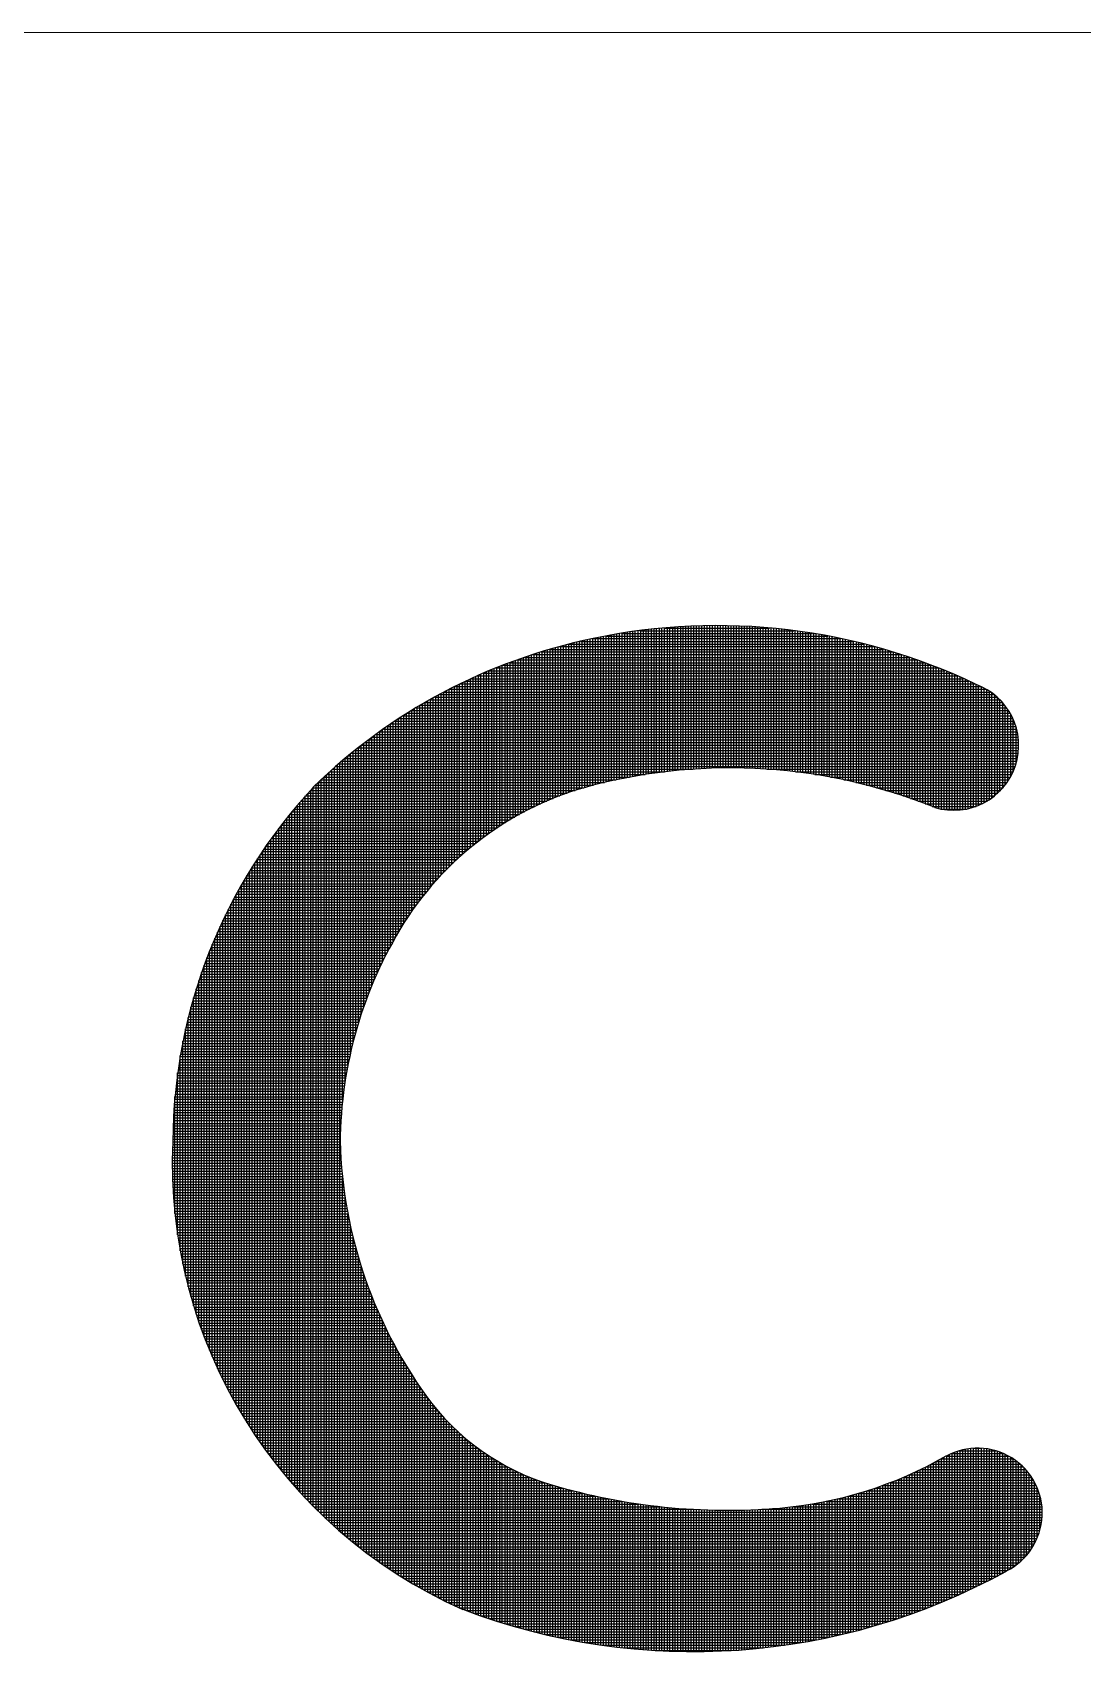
# Model space of a CAD drawing. Header units: inches. Extents: x 1019 to 1860, y -6 to 588.
# Drawn here: x 1714.52 to 1721.37, y 93.17 to 103.73 of the extents above; entities that cross this region are included whole.
import ezdxf

# ---------------------------------------------------------------- set-up
doc = ezdxf.new("R2010")
doc.units = ezdxf.units.IN
doc.header["$MEASUREMENT"] = 0
doc.layers.add('BG 0 -1', color=7, linetype='Continuous')
doc.layers.add('BG ÇÑ±¹Áö¿ª³\xad¹æ±â¼úÁÖ½ÄÈ¸»ç CI', color=7, linetype='Continuous')

msp = doc.modelspace()

# ---------------------------------------------------------------- linework, layer by layer
at = {"layer": 'BG 0 -1', "color": 7, "linetype": 'Continuous', "lineweight": 9}
msp.add_line((1685.763, 103.73), (1835.03, 103.73), dxfattribs=at)
at = {"layer": 'BG ÇÑ±¹Áö¿ª³\xad¹æ±â¼úÁÖ½ÄÈ¸»ç CI', "color": 242, "linetype": 'Continuous', "lineweight": 25, "true_color": 0xd51c29}
for p, q in [((1718.246, 98.837), (1718.246, 99.79)), ((1718.263, 98.841), (1718.263, 99.793)), ((1718.264, 99.793), (1719.709, 99.793)), ((1718.281, 98.845), (1718.281, 99.796)), ((1718.298, 98.849), (1718.298, 99.799)), ((1718.316, 98.852), (1718.316, 99.802)), ((1718.333, 98.856), (1718.333, 99.805)), ((1718.35, 98.86), (1718.35, 99.808)), ((1718.363, 99.81), (1719.609, 99.81)), ((1718.368, 98.863), (1718.368, 99.811)), ((1718.385, 98.867), (1718.385, 99.814)), ((1718.402, 98.87), (1718.402, 99.817)), ((1718.42, 98.873), (1718.42, 99.819)), ((1718.437, 98.876), (1718.437, 99.822)), ((1718.454, 98.88), (1718.454, 99.824)), ((1718.472, 98.883), (1718.472, 99.826)), ((1718.483, 99.828), (1719.489, 99.828)), ((1718.489, 98.885), (1718.489, 99.829)), ((1718.507, 98.888), (1718.507, 99.831)), ((1718.524, 98.891), (1718.524, 99.833)), ((1718.541, 98.894), (1718.541, 99.835)), ((1718.559, 98.896), (1718.559, 99.837)), ((1718.576, 98.899), (1718.576, 99.839)), ((1718.593, 98.901), (1718.593, 99.841)), ((1718.611, 98.903), (1718.611, 99.842)), ((1718.628, 98.906), (1718.628, 99.844)), ((1718.643, 99.845), (1719.329, 99.845)), ((1718.645, 98.908), (1718.645, 99.845)), ((1718.663, 98.91), (1718.663, 99.847)), ((1718.68, 98.912), (1718.68, 99.848)), ((1718.698, 98.913), (1718.698, 99.85)), ((1718.715, 98.915), (1718.715, 99.851)), ((1718.732, 98.917), (1718.732, 99.852)), ((1718.75, 98.919), (1718.75, 99.853)), ((1718.767, 98.92), (1718.767, 99.854)), ((1718.784, 98.922), (1718.784, 99.855)), ((1718.802, 98.923), (1718.802, 99.856)), ((1718.819, 98.924), (1718.819, 99.857)), ((1718.836, 98.925), (1718.836, 99.857)), ((1718.854, 98.926), (1718.854, 99.858)), ((1718.871, 98.927), (1718.871, 99.859)), ((1718.889, 98.928), (1718.889, 99.859)), ((1718.906, 98.929), (1718.906, 99.859)), ((1718.923, 98.93), (1718.923, 99.86)), ((1718.941, 98.931), (1718.941, 99.86)), ((1718.958, 98.931), (1718.958, 99.86)), ((1718.975, 98.932), (1718.975, 99.86)), ((1718.993, 98.932), (1718.993, 99.86)), ((1719.01, 98.933), (1719.01, 99.86)), ((1719.027, 98.933), (1719.027, 99.86)), ((1719.045, 98.933), (1719.045, 99.86)), ((1719.062, 98.933), (1719.062, 99.86)), ((1719.08, 98.933), (1719.08, 99.859)), ((1719.097, 98.933), (1719.097, 99.859)), ((1719.114, 98.933), (1719.114, 99.858)), ((1719.132, 98.933), (1719.132, 99.858)), ((1719.149, 98.932), (1719.149, 99.857)), ((1719.166, 98.932), (1719.166, 99.856)), ((1719.184, 98.931), (1719.184, 99.855)), ((1719.201, 98.931), (1719.201, 99.854)), ((1719.218, 98.93), (1719.218, 99.853)), ((1719.236, 98.929), (1719.236, 99.852)), ((1719.253, 98.929), (1719.253, 99.851)), ((1719.271, 98.928), (1719.271, 99.85)), ((1719.288, 98.927), (1719.288, 99.849)), ((1719.305, 98.926), (1719.305, 99.847)), ((1719.323, 98.924), (1719.323, 99.846)), ((1719.34, 98.923), (1719.34, 99.844)), ((1719.357, 98.922), (1719.357, 99.843)), ((1719.375, 98.92), (1719.375, 99.841)), ((1719.392, 98.919), (1719.392, 99.839)), ((1719.409, 98.917), (1719.409, 99.837)), ((1719.427, 98.915), (1719.427, 99.835)), ((1719.444, 98.914), (1719.444, 99.833)), ((1719.462, 98.912), (1719.462, 99.831)), ((1719.479, 98.91), (1719.479, 99.829)), ((1719.496, 98.908), (1719.496, 99.827)), ((1719.514, 98.906), (1719.514, 99.825)), ((1719.531, 98.904), (1719.531, 99.822)), ((1719.548, 98.901), (1719.548, 99.82)), ((1719.566, 98.899), (1719.566, 99.817)), ((1719.583, 98.896), (1719.583, 99.815)), ((1719.6, 98.894), (1719.6, 99.812)), ((1719.618, 98.891), (1719.618, 99.809)), ((1719.635, 98.889), (1719.635, 99.806)), ((1719.653, 98.886), (1719.653, 99.803)), ((1719.67, 98.883), (1719.67, 99.8)), ((1719.687, 98.88), (1719.687, 99.797)), ((1719.705, 98.877), (1719.705, 99.794)), ((1719.722, 98.874), (1719.722, 99.791)), ((1717.829, 98.696), (1717.829, 99.686)), ((1717.839, 99.689), (1720.133, 99.689)), ((1717.847, 98.704), (1717.847, 99.691)), ((1717.864, 98.711), (1717.864, 99.697)), ((1717.881, 98.719), (1717.881, 99.702)), ((1717.897, 99.706), (1720.074, 99.706)), ((1717.899, 98.726), (1717.899, 99.707)), ((1717.916, 98.733), (1717.916, 99.712)), ((1717.933, 98.74), (1717.933, 99.717)), ((1717.951, 98.747), (1717.951, 99.722)), ((1717.959, 99.724), (1720.012, 99.724)), ((1717.968, 98.754), (1717.968, 99.726)), ((1717.986, 98.76), (1717.986, 99.731)), ((1718.003, 98.766), (1718.003, 99.735)), ((1718.02, 98.772), (1718.02, 99.74)), ((1718.025, 99.741), (1719.946, 99.741)), ((1718.038, 98.778), (1718.038, 99.744)), ((1718.055, 98.784), (1718.055, 99.748)), ((1718.072, 98.79), (1718.072, 99.753)), ((1718.09, 98.795), (1718.09, 99.757)), ((1718.097, 99.758), (1719.874, 99.758)), ((1718.107, 98.8), (1718.107, 99.761)), ((1718.124, 98.805), (1718.124, 99.765)), ((1718.142, 98.81), (1718.142, 99.768)), ((1718.159, 98.815), (1718.159, 99.772)), ((1718.176, 99.776), (1719.796, 99.776)), ((1718.177, 98.819), (1718.177, 99.776)), ((1718.194, 98.824), (1718.194, 99.779)), ((1718.211, 98.828), (1718.211, 99.783)), ((1718.229, 98.833), (1718.229, 99.786)), ((1719.739, 98.87), (1719.739, 99.787)), ((1719.757, 98.867), (1719.757, 99.784)), ((1719.774, 98.864), (1719.774, 99.78)), ((1719.791, 98.86), (1719.791, 99.777)), ((1719.809, 98.857), (1719.809, 99.773)), ((1719.826, 98.853), (1719.826, 99.769)), ((1719.844, 98.849), (1719.844, 99.765)), ((1719.861, 98.845), (1719.861, 99.761)), ((1719.878, 98.841), (1719.878, 99.757)), ((1719.896, 98.837), (1719.896, 99.753)), ((1719.913, 98.833), (1719.913, 99.749)), ((1719.93, 98.829), (1719.93, 99.745)), ((1719.948, 98.824), (1719.948, 99.741)), ((1719.965, 98.82), (1719.965, 99.736)), ((1719.982, 98.816), (1719.982, 99.732)), ((1720, 98.811), (1720, 99.727)), ((1720.017, 98.806), (1720.017, 99.722)), ((1720.035, 98.801), (1720.035, 99.718)), ((1720.052, 98.797), (1720.052, 99.713)), ((1720.069, 98.792), (1720.069, 99.708)), ((1720.087, 98.786), (1720.087, 99.703)), ((1720.104, 98.781), (1720.104, 99.698)), ((1720.121, 98.776), (1720.121, 99.692)), ((1720.139, 98.771), (1720.139, 99.687)), ((1717.534, 98.53), (1717.534, 99.58)), ((1717.545, 99.585), (1720.43, 99.585)), ((1717.551, 98.541), (1717.551, 99.587)), ((1717.569, 98.553), (1717.569, 99.594)), ((1717.586, 98.564), (1717.586, 99.601)), ((1717.589, 99.602), (1720.386, 99.602)), ((1717.604, 98.575), (1717.604, 99.608)), ((1717.621, 98.585), (1717.621, 99.614)), ((1717.635, 99.619), (1720.339, 99.619)), ((1717.638, 98.596), (1717.638, 99.621)), ((1717.656, 98.606), (1717.656, 99.627)), ((1717.673, 98.616), (1717.673, 99.634)), ((1717.682, 99.637), (1720.291, 99.637)), ((1717.69, 98.626), (1717.69, 99.64)), ((1717.708, 98.635), (1717.708, 99.646)), ((1717.725, 98.644), (1717.725, 99.652)), ((1717.732, 99.654), (1720.241, 99.654)), ((1717.742, 98.653), (1717.742, 99.658)), ((1717.76, 98.662), (1717.76, 99.664)), ((1717.777, 98.671), (1717.777, 99.669)), ((1717.784, 99.672), (1720.188, 99.672)), ((1717.795, 98.68), (1717.795, 99.675)), ((1717.812, 98.688), (1717.812, 99.681)), ((1720.156, 98.765), (1720.156, 99.682)), ((1720.174, 98.76), (1720.174, 99.676)), ((1720.191, 98.754), (1720.191, 99.671)), ((1720.208, 98.748), (1720.208, 99.665)), ((1720.226, 98.742), (1720.226, 99.659)), ((1720.243, 98.736), (1720.243, 99.654)), ((1720.26, 98.73), (1720.26, 99.648)), ((1720.278, 98.724), (1720.278, 99.642)), ((1720.295, 98.718), (1720.295, 99.635)), ((1720.312, 98.712), (1720.312, 99.629)), ((1720.33, 98.705), (1720.33, 99.623)), ((1720.347, 98.699), (1720.347, 99.617)), ((1720.365, 98.692), (1720.365, 99.61)), ((1720.382, 98.685), (1720.382, 99.604)), ((1720.399, 98.678), (1720.399, 99.597)), ((1720.417, 98.672), (1720.417, 99.59)), ((1720.434, 98.668), (1720.434, 99.583)), ((1717.308, 98.353), (1717.308, 99.479)), ((1717.311, 99.481), (1720.67, 99.481)), ((1717.326, 98.368), (1717.326, 99.488)), ((1717.343, 98.384), (1717.343, 99.496)), ((1717.347, 99.498), (1720.633, 99.498)), ((1717.36, 98.398), (1717.36, 99.504)), ((1717.378, 98.413), (1717.378, 99.512)), ((1717.385, 99.515), (1720.595, 99.515)), ((1717.395, 98.427), (1717.395, 99.52)), ((1717.413, 98.441), (1717.413, 99.528)), ((1717.423, 99.533), (1720.556, 99.533)), ((1717.43, 98.454), (1717.43, 99.536)), ((1717.447, 98.468), (1717.447, 99.543)), ((1717.462, 99.55), (1720.515, 99.55)), ((1717.465, 98.481), (1717.465, 99.551)), ((1717.482, 98.493), (1717.482, 99.558)), ((1717.499, 98.506), (1717.499, 99.566)), ((1717.503, 99.567), (1720.473, 99.567)), ((1717.517, 98.518), (1717.517, 99.573)), ((1720.451, 98.664), (1720.451, 99.576)), ((1720.469, 98.661), (1720.469, 99.569)), ((1720.486, 98.659), (1720.486, 99.562)), ((1720.503, 98.657), (1720.503, 99.555)), ((1720.521, 98.656), (1720.521, 99.548)), ((1720.538, 98.656), (1720.538, 99.54)), ((1720.556, 98.657), (1720.556, 99.533)), ((1720.573, 98.658), (1720.573, 99.525)), ((1720.59, 98.66), (1720.59, 99.517)), ((1720.608, 98.663), (1720.608, 99.509)), ((1720.625, 98.666), (1720.625, 99.502)), ((1720.642, 98.671), (1720.642, 99.494)), ((1720.66, 98.676), (1720.66, 99.485)), ((1720.677, 98.682), (1720.677, 99.478)), ((1717.1, 98.136), (1717.1, 99.369)), ((1717.113, 99.376), (1720.834, 99.376)), ((1717.117, 98.157), (1717.117, 99.379)), ((1717.135, 98.177), (1717.135, 99.389)), ((1717.144, 99.394), (1720.816, 99.394)), ((1717.152, 98.196), (1717.152, 99.398)), ((1717.169, 98.215), (1717.169, 99.408)), ((1717.176, 99.411), (1720.796, 99.411)), ((1717.187, 98.234), (1717.187, 99.417)), ((1717.204, 98.252), (1717.204, 99.426)), ((1717.208, 99.428), (1720.772, 99.428)), ((1717.222, 98.27), (1717.222, 99.435)), ((1717.239, 98.287), (1717.239, 99.444)), ((1717.242, 99.446), (1720.745, 99.446)), ((1717.256, 98.304), (1717.256, 99.453)), ((1717.274, 98.321), (1717.274, 99.462)), ((1717.276, 99.463), (1720.712, 99.463)), ((1717.291, 98.337), (1717.291, 99.471)), ((1720.694, 98.688), (1720.694, 99.471)), ((1720.712, 98.696), (1720.712, 99.463)), ((1720.729, 98.705), (1720.729, 99.454)), ((1720.747, 98.714), (1720.747, 99.445)), ((1720.764, 98.725), (1720.764, 99.434)), ((1720.781, 98.737), (1720.781, 99.422)), ((1720.799, 98.75), (1720.799, 99.409)), ((1720.816, 98.765), (1720.816, 99.394)), ((1720.833, 98.782), (1720.833, 99.377)), ((1716.926, 97.892), (1716.926, 99.264)), ((1716.94, 99.272), (1720.909, 99.272)), ((1716.944, 97.92), (1716.944, 99.275)), ((1716.961, 97.947), (1716.961, 99.286)), ((1716.967, 99.29), (1720.9, 99.29)), ((1716.978, 97.974), (1716.978, 99.297)), ((1716.995, 99.307), (1720.89, 99.307)), ((1716.996, 97.999), (1716.996, 99.307)), ((1717.013, 98.023), (1717.013, 99.318)), ((1717.024, 99.324), (1720.878, 99.324)), ((1717.031, 98.047), (1717.031, 99.328)), ((1717.048, 98.07), (1717.048, 99.339)), ((1717.053, 99.342), (1720.865, 99.342)), ((1717.065, 98.093), (1717.065, 99.349)), ((1717.082, 99.359), (1720.85, 99.359)), ((1717.083, 98.115), (1717.083, 99.359)), ((1720.851, 98.8), (1720.851, 99.359)), ((1720.868, 98.822), (1720.868, 99.338)), ((1720.885, 98.846), (1720.885, 99.313)), ((1720.903, 98.874), (1720.903, 99.285)), ((1716.77, 97.596), (1716.77, 99.157)), ((1716.786, 99.168), (1720.946, 99.168)), ((1716.787, 97.633), (1716.787, 99.169)), ((1716.805, 97.67), (1716.805, 99.182)), ((1716.81, 99.185), (1720.942, 99.185)), ((1716.822, 97.705), (1716.822, 99.194)), ((1716.835, 99.203), (1720.937, 99.203)), ((1716.84, 97.739), (1716.84, 99.206)), ((1716.857, 97.771), (1716.857, 99.218)), ((1716.861, 99.22), (1720.932, 99.22)), ((1716.874, 97.803), (1716.874, 99.229)), ((1716.886, 99.237), (1720.925, 99.237)), ((1716.892, 97.834), (1716.892, 99.241)), ((1716.909, 97.864), (1716.909, 99.252)), ((1716.913, 99.255), (1720.918, 99.255)), ((1720.92, 98.91), (1720.92, 99.249)), ((1720.938, 98.957), (1720.938, 99.202)), ((1716.631, 97.214), (1716.631, 99.052)), ((1716.647, 99.064), (1720.955, 99.064)), ((1716.649, 97.273), (1716.649, 99.065)), ((1716.666, 97.328), (1716.666, 99.079)), ((1716.669, 99.081), (1720.956, 99.081)), ((1716.683, 97.379), (1716.683, 99.092)), ((1716.691, 99.099), (1720.955, 99.099)), ((1716.701, 97.427), (1716.701, 99.106)), ((1716.714, 99.116), (1720.954, 99.116)), ((1716.718, 97.472), (1716.718, 99.119)), ((1716.735, 97.515), (1716.735, 99.132)), ((1716.738, 99.133), (1720.952, 99.133)), ((1716.753, 97.556), (1716.753, 99.144)), ((1716.761, 99.151), (1720.95, 99.151)), ((1720.955, 99.053), (1720.955, 99.107)), ((1716.51, 93.97), (1716.51, 98.951)), ((1716.52, 98.96), (1720.938, 98.96)), ((1716.527, 93.955), (1716.527, 98.966)), ((1716.54, 98.977), (1720.943, 98.977)), ((1716.544, 96.767), (1716.544, 98.98)), ((1716.561, 98.994), (1720.947, 98.994)), ((1716.562, 96.897), (1716.562, 98.995)), ((1716.579, 96.996), (1716.579, 99.009)), ((1716.582, 99.012), (1720.95, 99.012)), ((1716.596, 97.078), (1716.596, 99.024)), ((1716.603, 99.029), (1720.953, 99.029)), ((1716.614, 97.149), (1716.614, 99.038)), ((1716.625, 99.046), (1720.954, 99.046)), ((1716.388, 94.083), (1716.388, 98.84)), ((1716.404, 98.855), (1718.33, 98.855)), ((1716.405, 94.066), (1716.405, 98.857)), ((1716.423, 98.873), (1718.417, 98.873)), ((1716.423, 94.049), (1716.423, 98.873)), ((1716.44, 94.033), (1716.44, 98.889)), ((1716.442, 98.89), (1718.519, 98.89)), ((1716.457, 94.017), (1716.457, 98.904)), ((1716.461, 98.908), (1718.645, 98.908)), ((1716.475, 94.001), (1716.475, 98.92)), ((1716.48, 98.925), (1718.83, 98.925)), ((1716.492, 93.985), (1716.492, 98.935)), ((1716.5, 98.942), (1720.933, 98.942)), ((1719.314, 98.925), (1720.927, 98.925)), ((1719.499, 98.908), (1720.919, 98.908)), ((1719.625, 98.89), (1720.911, 98.89)), ((1719.727, 98.873), (1720.902, 98.873)), ((1719.814, 98.855), (1720.892, 98.855)), ((1716.287, 98.734), (1717.917, 98.734)), ((1716.301, 94.171), (1716.301, 98.75)), ((1716.302, 98.751), (1717.962, 98.751)), ((1716.318, 98.769), (1718.009, 98.769)), ((1716.319, 94.153), (1716.319, 98.769)), ((1716.334, 98.786), (1718.061, 98.786)), ((1716.336, 94.135), (1716.336, 98.788)), ((1716.35, 98.803), (1718.118, 98.803)), ((1716.353, 94.117), (1716.353, 98.807)), ((1716.368, 98.821), (1718.181, 98.821)), ((1716.371, 94.1), (1716.371, 98.824)), ((1716.386, 98.838), (1718.252, 98.838)), ((1719.892, 98.838), (1720.88, 98.838)), ((1719.963, 98.821), (1720.867, 98.821)), ((1720.028, 98.803), (1720.853, 98.803)), ((1720.088, 98.786), (1720.838, 98.786)), ((1720.145, 98.769), (1720.82, 98.769)), ((1720.199, 98.751), (1720.8, 98.751)), ((1720.25, 98.734), (1720.777, 98.734)), ((1716.199, 98.63), (1717.698, 98.63)), ((1716.213, 98.647), (1717.73, 98.647)), ((1716.214, 94.267), (1716.214, 98.649)), ((1716.227, 98.664), (1717.764, 98.664)), ((1716.232, 94.247), (1716.232, 98.67)), ((1716.242, 98.682), (1717.799, 98.682)), ((1716.249, 94.228), (1716.249, 98.69)), ((1716.257, 98.699), (1717.836, 98.699)), ((1716.266, 94.209), (1716.266, 98.71)), ((1716.272, 98.717), (1717.876, 98.717)), ((1716.284, 94.19), (1716.284, 98.73)), ((1720.299, 98.717), (1720.75, 98.717)), ((1720.346, 98.699), (1720.718, 98.699)), ((1720.391, 98.682), (1720.678, 98.682)), ((1720.448, 98.664), (1720.616, 98.664)), ((1716.117, 98.526), (1717.528, 98.526)), ((1716.128, 94.371), (1716.128, 98.539)), ((1716.13, 98.543), (1717.554, 98.543)), ((1716.144, 98.56), (1717.581, 98.56)), ((1716.145, 94.35), (1716.145, 98.562)), ((1716.157, 98.578), (1717.608, 98.578)), ((1716.162, 94.329), (1716.162, 98.584)), ((1716.171, 98.595), (1717.637, 98.595)), ((1716.18, 94.308), (1716.18, 98.606)), ((1716.185, 98.612), (1717.667, 98.612)), ((1716.197, 94.287), (1716.197, 98.628)), ((1716.041, 94.485), (1716.041, 98.419)), ((1716.042, 98.421), (1717.388, 98.421)), ((1716.054, 98.439), (1717.41, 98.439)), ((1716.058, 94.462), (1716.058, 98.444)), ((1716.066, 98.456), (1717.432, 98.456)), ((1716.075, 94.438), (1716.075, 98.469)), ((1716.079, 98.473), (1717.455, 98.473)), ((1716.092, 98.491), (1717.479, 98.491)), ((1716.093, 94.416), (1716.093, 98.493)), ((1716.104, 98.508), (1717.503, 98.508)), ((1716.11, 94.393), (1716.11, 98.516)), ((1715.971, 94.585), (1715.971, 98.315)), ((1715.973, 98.317), (1717.27, 98.317)), ((1715.984, 98.335), (1717.288, 98.335)), ((1715.989, 94.559), (1715.989, 98.342)), ((1715.995, 98.352), (1717.307, 98.352)), ((1716.006, 94.534), (1716.006, 98.368)), ((1716.007, 98.369), (1717.327, 98.369)), ((1716.018, 98.387), (1717.347, 98.387)), ((1716.023, 94.509), (1716.023, 98.394)), ((1716.03, 98.404), (1717.367, 98.404)), ((1715.909, 98.213), (1717.167, 98.213)), ((1715.919, 94.665), (1715.919, 98.231)), ((1715.919, 98.23), (1717.183, 98.23)), ((1715.929, 98.248), (1717.2, 98.248)), ((1715.937, 94.638), (1715.937, 98.259)), ((1715.94, 98.265), (1717.217, 98.265)), ((1715.951, 98.282), (1717.234, 98.282)), ((1715.954, 94.611), (1715.954, 98.288)), ((1715.962, 98.3), (1717.251, 98.3)), ((1715.85, 98.109), (1717.078, 98.109)), ((1715.85, 94.781), (1715.85, 98.109)), ((1715.859, 98.126), (1717.092, 98.126)), ((1715.867, 94.751), (1715.867, 98.141)), ((1715.869, 98.144), (1717.106, 98.144)), ((1715.878, 98.161), (1717.121, 98.161)), ((1715.884, 94.722), (1715.884, 98.171)), ((1715.888, 98.178), (1717.136, 98.178)), ((1715.898, 98.196), (1717.151, 98.196)), ((1715.902, 94.693), (1715.902, 98.201)), ((1715.795, 98.005), (1717, 98.005)), ((1715.798, 94.877), (1715.798, 98.009)), ((1715.804, 98.022), (1717.012, 98.022)), ((1715.813, 98.039), (1717.025, 98.039)), ((1715.815, 94.844), (1715.815, 98.044)), ((1715.822, 98.057), (1717.038, 98.057)), ((1715.831, 98.074), (1717.051, 98.074)), ((1715.832, 94.812), (1715.832, 98.077)), ((1715.84, 98.091), (1717.064, 98.091)), ((1715.745, 97.9), (1716.931, 97.9)), ((1715.746, 94.981), (1715.746, 97.901)), ((1715.753, 97.918), (1716.942, 97.918)), ((1715.761, 97.935), (1716.953, 97.935)), ((1715.763, 94.945), (1715.763, 97.938)), ((1715.77, 97.952), (1716.964, 97.952)), ((1715.778, 97.97), (1716.976, 97.97)), ((1715.78, 94.91), (1715.78, 97.974)), ((1715.787, 97.987), (1716.988, 97.987)), ((1715.7, 97.796), (1716.871, 97.796)), ((1715.707, 97.814), (1716.88, 97.814)), ((1715.711, 95.055), (1715.711, 97.823)), ((1715.714, 97.831), (1716.89, 97.831)), ((1715.722, 97.848), (1716.9, 97.848)), ((1715.728, 95.017), (1715.728, 97.862)), ((1715.73, 97.866), (1716.91, 97.866)), ((1715.737, 97.883), (1716.921, 97.883)), ((1715.658, 97.692), (1716.816, 97.692)), ((1715.659, 95.179), (1715.659, 97.694)), ((1715.665, 97.709), (1716.825, 97.709)), ((1715.672, 97.727), (1716.833, 97.727)), ((1715.676, 95.136), (1715.676, 97.738)), ((1715.678, 97.744), (1716.842, 97.744)), ((1715.685, 97.761), (1716.852, 97.761)), ((1715.692, 97.779), (1716.861, 97.779)), ((1715.693, 95.095), (1715.693, 97.781)), ((1715.62, 97.588), (1716.767, 97.588)), ((1715.624, 95.27), (1715.624, 97.598)), ((1715.626, 97.605), (1716.774, 97.605)), ((1715.633, 97.623), (1716.782, 97.623)), ((1715.639, 97.64), (1716.791, 97.64)), ((1715.641, 95.223), (1715.641, 97.647)), ((1715.645, 97.657), (1716.799, 97.657)), ((1715.652, 97.675), (1716.807, 97.675)), ((1715.587, 97.484), (1716.723, 97.484)), ((1715.589, 95.371), (1715.589, 97.492)), ((1715.592, 97.501), (1716.73, 97.501)), ((1715.597, 97.518), (1716.737, 97.518)), ((1715.603, 97.536), (1716.744, 97.536)), ((1715.607, 95.319), (1715.607, 97.547)), ((1715.609, 97.553), (1716.751, 97.553)), ((1715.615, 97.57), (1716.759, 97.57)), ((1715.552, 97.362), (1716.677, 97.362)), ((1715.555, 95.485), (1715.555, 97.373)), ((1715.556, 97.379), (1716.684, 97.379)), ((1715.561, 97.397), (1716.69, 97.397)), ((1715.566, 97.414), (1716.696, 97.414)), ((1715.571, 97.432), (1716.702, 97.432)), ((1715.572, 95.426), (1715.572, 97.434)), ((1715.576, 97.449), (1716.709, 97.449)), ((1715.581, 97.466), (1716.716, 97.466)), ((1715.526, 97.258), (1716.644, 97.258)), ((1715.53, 97.275), (1716.649, 97.275)), ((1715.534, 97.293), (1716.655, 97.293)), ((1715.537, 95.549), (1715.537, 97.306)), ((1715.538, 97.31), (1716.66, 97.31)), ((1715.543, 97.327), (1716.666, 97.327)), ((1715.547, 97.345), (1716.672, 97.345)), ((1715.502, 95.696), (1715.502, 97.151)), ((1715.503, 97.154), (1716.615, 97.154)), ((1715.507, 97.171), (1716.619, 97.171)), ((1715.51, 97.188), (1716.624, 97.188)), ((1715.514, 97.206), (1716.629, 97.206)), ((1715.518, 97.223), (1716.634, 97.223)), ((1715.52, 95.618), (1715.52, 97.232)), ((1715.522, 97.241), (1716.639, 97.241)), ((1715.484, 97.05), (1716.59, 97.05)), ((1715.485, 95.784), (1715.485, 97.057)), ((1715.487, 97.067), (1716.594, 97.067)), ((1715.49, 97.084), (1716.598, 97.084)), ((1715.493, 97.102), (1716.602, 97.102)), ((1715.496, 97.119), (1716.606, 97.119)), ((1715.5, 97.136), (1716.61, 97.136)), ((1715.468, 96.945), (1716.57, 96.945)), ((1715.468, 95.889), (1715.468, 96.944)), ((1715.47, 96.963), (1716.573, 96.963)), ((1715.473, 96.98), (1716.576, 96.98)), ((1715.475, 96.997), (1716.579, 96.997)), ((1715.478, 97.015), (1716.583, 97.015)), ((1715.481, 97.032), (1716.586, 97.032)), ((1715.455, 96.841), (1716.553, 96.841)), ((1715.457, 96.859), (1716.556, 96.859)), ((1715.459, 96.876), (1716.558, 96.876)), ((1715.461, 96.893), (1716.561, 96.893)), ((1715.463, 96.911), (1716.564, 96.911)), ((1715.466, 96.928), (1716.567, 96.928)), ((1715.446, 96.737), (1716.541, 96.737)), ((1715.447, 96.754), (1716.543, 96.754)), ((1715.449, 96.772), (1716.545, 96.772)), ((1715.45, 96.027), (1715.45, 96.79)), ((1715.45, 96.789), (1716.547, 96.789)), ((1715.452, 96.806), (1716.549, 96.806)), ((1715.454, 96.824), (1716.551, 96.824)), ((1715.44, 96.633), (1716.533, 96.633)), ((1715.441, 96.65), (1716.534, 96.65)), ((1715.442, 96.668), (1716.535, 96.668)), ((1715.443, 96.685), (1716.537, 96.685)), ((1715.444, 96.702), (1716.538, 96.702)), ((1715.445, 96.72), (1716.54, 96.72)), ((1715.437, 96.546), (1716.527, 96.546)), ((1715.437, 96.529), (1716.527, 96.529)), ((1715.438, 96.581), (1716.53, 96.581)), ((1715.438, 96.563), (1716.53, 96.563)), ((1715.439, 96.615), (1716.532, 96.615)), ((1715.439, 96.598), (1716.531, 96.598)), ((1716.527, 96.546), (1716.529, 96.546)), ((1716.528, 96.529), (1716.529, 96.529)), ((1715.434, 96.424), (1716.531, 96.424)), ((1715.435, 96.459), (1716.528, 96.459)), ((1715.435, 96.442), (1716.53, 96.442)), ((1715.436, 96.477), (1716.528, 96.477)), ((1715.437, 96.511), (1716.528, 96.511)), ((1715.437, 96.494), (1716.528, 96.494)), ((1716.528, 96.459), (1716.53, 96.459)), ((1715.433, 96.355), (1716.536, 96.355)), ((1715.434, 96.407), (1716.532, 96.407)), ((1715.434, 96.39), (1716.533, 96.39)), ((1715.434, 96.372), (1716.534, 96.372)), ((1715.434, 96.338), (1716.537, 96.338)), ((1715.434, 96.32), (1716.538, 96.32)), ((1715.434, 96.303), (1716.54, 96.303)), ((1715.434, 96.286), (1716.542, 96.286)), ((1715.435, 96.268), (1716.543, 96.268)), ((1715.435, 96.251), (1716.545, 96.251)), ((1715.436, 96.233), (1716.547, 96.233)), ((1715.436, 96.216), (1716.549, 96.216)), ((1716.544, 93.94), (1716.544, 96.259)), ((1715.437, 96.199), (1716.551, 96.199)), ((1715.438, 96.181), (1716.554, 96.181)), ((1715.439, 96.164), (1716.556, 96.164)), ((1715.44, 96.147), (1716.559, 96.147)), ((1715.441, 96.129), (1716.561, 96.129)), ((1715.443, 96.112), (1716.564, 96.112)), ((1715.444, 96.094), (1716.567, 96.094)), ((1716.562, 93.925), (1716.562, 96.126)), ((1715.446, 96.077), (1716.57, 96.077)), ((1715.447, 96.06), (1716.573, 96.06)), ((1715.449, 96.042), (1716.576, 96.042)), ((1715.451, 96.025), (1716.579, 96.025)), ((1715.452, 96.008), (1716.582, 96.008)), ((1715.454, 95.99), (1716.586, 95.99)), ((1716.579, 93.91), (1716.579, 96.025)), ((1715.456, 95.973), (1716.589, 95.973)), ((1715.459, 95.956), (1716.593, 95.956)), ((1715.461, 95.938), (1716.597, 95.938)), ((1715.463, 95.921), (1716.601, 95.921)), ((1715.466, 95.903), (1716.605, 95.903)), ((1715.468, 95.886), (1716.609, 95.886)), ((1716.596, 93.896), (1716.596, 95.94)), ((1715.471, 95.869), (1716.613, 95.869)), ((1715.473, 95.851), (1716.617, 95.851)), ((1715.476, 95.834), (1716.622, 95.834)), ((1715.479, 95.817), (1716.626, 95.817)), ((1715.482, 95.799), (1716.631, 95.799)), ((1715.485, 95.782), (1716.636, 95.782)), ((1716.614, 93.882), (1716.614, 95.866)), ((1716.631, 93.868), (1716.631, 95.799)), ((1715.489, 95.765), (1716.641, 95.765)), ((1715.492, 95.747), (1716.646, 95.747)), ((1715.495, 95.73), (1716.651, 95.73)), ((1715.499, 95.712), (1716.656, 95.712)), ((1715.503, 95.695), (1716.661, 95.695)), ((1715.506, 95.678), (1716.667, 95.678)), ((1716.649, 93.854), (1716.649, 95.737)), ((1716.666, 93.841), (1716.666, 95.68)), ((1715.51, 95.66), (1716.672, 95.66)), ((1715.514, 95.643), (1716.678, 95.643)), ((1715.518, 95.626), (1716.684, 95.626)), ((1715.522, 95.608), (1716.69, 95.608)), ((1715.526, 95.591), (1716.696, 95.591)), ((1715.531, 95.574), (1716.702, 95.574)), ((1716.683, 93.827), (1716.683, 95.627)), ((1716.701, 93.814), (1716.701, 95.577)), ((1715.535, 95.556), (1716.708, 95.556)), ((1715.54, 95.539), (1716.715, 95.539)), ((1715.544, 95.521), (1716.721, 95.521)), ((1715.549, 95.504), (1716.728, 95.504)), ((1715.554, 95.487), (1716.735, 95.487)), ((1715.559, 95.469), (1716.741, 95.469)), ((1716.718, 93.801), (1716.718, 95.53)), ((1716.735, 93.788), (1716.735, 95.485)), ((1715.564, 95.452), (1716.749, 95.452)), ((1715.569, 95.435), (1716.756, 95.435)), ((1715.575, 95.417), (1716.763, 95.417)), ((1715.58, 95.4), (1716.77, 95.4)), ((1715.586, 95.383), (1716.778, 95.383)), ((1715.591, 95.365), (1716.786, 95.365)), ((1716.753, 93.776), (1716.753, 95.442)), ((1716.77, 93.763), (1716.77, 95.401)), ((1716.787, 93.751), (1716.787, 95.361)), ((1715.597, 95.348), (1716.793, 95.348)), ((1715.603, 95.33), (1716.801, 95.33)), ((1715.609, 95.313), (1716.809, 95.313)), ((1715.615, 95.296), (1716.818, 95.296)), ((1715.621, 95.278), (1716.826, 95.278)), ((1715.627, 95.261), (1716.835, 95.261)), ((1716.805, 93.739), (1716.805, 95.323)), ((1716.822, 93.727), (1716.822, 95.286)), ((1716.84, 93.715), (1716.84, 95.251)), ((1715.634, 95.244), (1716.843, 95.244)), ((1715.64, 95.226), (1716.852, 95.226)), ((1715.647, 95.209), (1716.861, 95.209)), ((1715.654, 95.192), (1716.87, 95.192)), ((1715.661, 95.174), (1716.879, 95.174)), ((1715.668, 95.157), (1716.889, 95.157)), ((1716.857, 93.704), (1716.857, 95.217)), ((1716.874, 93.692), (1716.874, 95.183)), ((1716.892, 93.681), (1716.892, 95.151)), ((1715.675, 95.139), (1716.898, 95.139)), ((1715.682, 95.122), (1716.908, 95.122)), ((1715.689, 95.105), (1716.918, 95.105)), ((1715.697, 95.087), (1716.928, 95.087)), ((1715.704, 95.07), (1716.938, 95.07)), ((1715.712, 95.053), (1716.948, 95.053)), ((1716.909, 93.67), (1716.909, 95.12)), ((1716.926, 93.659), (1716.926, 95.089)), ((1716.944, 93.648), (1716.944, 95.06)), ((1715.72, 95.035), (1716.958, 95.035)), ((1715.728, 95.018), (1716.969, 95.018)), ((1715.736, 95.001), (1716.98, 95.001)), ((1715.744, 94.983), (1716.991, 94.983)), ((1715.753, 94.966), (1717.002, 94.966)), ((1715.761, 94.948), (1717.013, 94.948)), ((1716.961, 93.637), (1716.961, 95.031)), ((1716.978, 93.627), (1716.978, 95.003)), ((1716.996, 93.617), (1716.996, 94.975)), ((1717.013, 93.606), (1717.013, 94.948)), ((1715.77, 94.931), (1717.025, 94.931)), ((1715.779, 94.914), (1717.036, 94.914)), ((1715.787, 94.896), (1717.048, 94.896)), ((1715.796, 94.879), (1717.06, 94.879)), ((1715.806, 94.862), (1717.072, 94.862)), ((1715.815, 94.844), (1717.084, 94.844)), ((1715.824, 94.827), (1717.097, 94.827)), ((1717.031, 93.596), (1717.031, 94.922)), ((1717.048, 93.587), (1717.048, 94.896)), ((1717.065, 93.577), (1717.065, 94.871)), ((1717.083, 93.567), (1717.083, 94.847)), ((1715.834, 94.81), (1717.11, 94.81)), ((1715.844, 94.792), (1717.123, 94.792)), ((1715.854, 94.775), (1717.137, 94.775)), ((1715.864, 94.757), (1717.151, 94.757)), ((1715.874, 94.74), (1717.166, 94.74)), ((1715.884, 94.723), (1717.181, 94.723)), ((1717.1, 93.558), (1717.1, 94.823)), ((1717.117, 93.548), (1717.117, 94.8)), ((1717.135, 93.539), (1717.135, 94.778)), ((1717.152, 93.53), (1717.152, 94.756)), ((1717.169, 93.521), (1717.169, 94.736)), ((1715.894, 94.705), (1717.196, 94.705)), ((1715.905, 94.688), (1717.212, 94.688)), ((1715.916, 94.671), (1717.229, 94.671)), ((1715.927, 94.653), (1717.245, 94.653)), ((1715.938, 94.636), (1717.263, 94.636)), ((1715.949, 94.619), (1717.281, 94.619)), ((1717.187, 93.512), (1717.187, 94.716)), ((1717.204, 93.504), (1717.204, 94.697)), ((1717.222, 93.495), (1717.222, 94.678)), ((1717.239, 93.487), (1717.239, 94.66)), ((1717.256, 93.479), (1717.256, 94.642)), ((1717.274, 93.471), (1717.274, 94.626)), ((1715.96, 94.601), (1717.3, 94.601)), ((1715.972, 94.584), (1717.319, 94.584)), ((1715.984, 94.566), (1717.339, 94.566)), ((1715.996, 94.549), (1717.36, 94.549)), ((1716.008, 94.532), (1717.381, 94.532)), ((1716.02, 94.514), (1717.403, 94.514)), ((1717.291, 93.463), (1717.291, 94.609)), ((1717.308, 93.455), (1717.308, 94.593)), ((1717.326, 93.447), (1717.326, 94.578)), ((1717.343, 93.44), (1717.343, 94.563)), ((1717.36, 93.434), (1717.36, 94.548)), ((1717.378, 93.427), (1717.378, 94.534)), ((1717.395, 93.421), (1717.395, 94.521)), ((1716.032, 94.497), (1717.426, 94.497)), ((1716.045, 94.48), (1717.45, 94.48)), ((1716.058, 94.462), (1717.475, 94.462)), ((1716.071, 94.445), (1717.501, 94.445)), ((1716.084, 94.428), (1717.529, 94.428)), ((1716.097, 94.41), (1717.557, 94.41)), ((1717.413, 93.415), (1717.413, 94.507)), ((1717.43, 93.409), (1717.43, 94.494)), ((1717.447, 93.403), (1717.447, 94.482)), ((1717.465, 93.397), (1717.465, 94.47)), ((1717.482, 93.391), (1717.482, 94.458)), ((1717.499, 93.385), (1717.499, 94.446)), ((1717.517, 93.379), (1717.517, 94.435)), ((1717.534, 93.374), (1717.534, 94.424)), ((1717.551, 93.368), (1717.551, 94.414)), ((1720.417, 93.477), (1720.417, 94.409)), ((1720.419, 94.41), (1720.944, 94.41)), ((1720.434, 93.484), (1720.434, 94.418)), ((1720.451, 94.428), (1720.92, 94.428)), ((1720.451, 93.491), (1720.451, 94.428)), ((1720.469, 93.499), (1720.469, 94.437)), ((1720.482, 94.445), (1720.891, 94.445)), ((1720.486, 93.506), (1720.486, 94.447)), ((1720.503, 93.513), (1720.503, 94.456)), ((1720.517, 94.462), (1720.856, 94.462)), ((1720.521, 93.521), (1720.521, 94.464)), ((1720.538, 93.529), (1720.538, 94.471)), ((1720.556, 93.536), (1720.556, 94.477)), ((1720.564, 94.48), (1720.809, 94.48)), ((1720.573, 93.544), (1720.573, 94.482)), ((1720.59, 93.552), (1720.59, 94.487)), ((1720.608, 93.56), (1720.608, 94.49)), ((1720.625, 93.568), (1720.625, 94.493)), ((1720.642, 93.576), (1720.642, 94.495)), ((1720.66, 93.584), (1720.66, 94.497)), ((1720.663, 94.497), (1720.709, 94.497)), ((1720.677, 93.593), (1720.677, 94.497)), ((1720.694, 93.601), (1720.694, 94.498)), ((1720.712, 93.61), (1720.712, 94.497)), ((1720.729, 93.618), (1720.729, 94.495)), ((1720.747, 93.627), (1720.747, 94.493)), ((1720.764, 93.636), (1720.764, 94.49)), ((1720.781, 93.645), (1720.781, 94.487)), ((1720.799, 93.654), (1720.799, 94.482)), ((1720.816, 93.663), (1720.816, 94.477)), ((1720.833, 93.672), (1720.833, 94.471)), ((1720.851, 93.682), (1720.851, 94.464)), ((1720.868, 93.691), (1720.868, 94.457)), ((1720.885, 93.7), (1720.885, 94.448)), ((1720.903, 93.71), (1720.903, 94.438)), ((1720.92, 93.721), (1720.92, 94.427)), ((1720.938, 93.733), (1720.938, 94.415)), ((1716.111, 94.393), (1717.587, 94.393)), ((1716.124, 94.375), (1717.619, 94.375)), ((1716.138, 94.358), (1717.653, 94.358)), ((1716.152, 94.341), (1717.689, 94.341)), ((1716.167, 94.323), (1717.727, 94.323)), ((1716.181, 94.306), (1717.768, 94.306)), ((1717.569, 93.363), (1717.569, 94.403)), ((1717.586, 93.357), (1717.586, 94.393)), ((1717.604, 93.352), (1717.604, 94.384)), ((1717.621, 93.347), (1717.621, 94.375)), ((1717.638, 93.342), (1717.638, 94.365)), ((1717.656, 93.337), (1717.656, 94.357)), ((1717.673, 93.332), (1717.673, 94.348)), ((1717.69, 93.327), (1717.69, 94.34)), ((1717.708, 93.322), (1717.708, 94.332)), ((1717.725, 93.317), (1717.725, 94.324)), ((1717.742, 93.312), (1717.742, 94.317)), ((1717.76, 93.308), (1717.76, 94.309)), ((1717.777, 93.303), (1717.777, 94.302)), ((1720.191, 93.394), (1720.191, 94.301)), ((1720.203, 94.306), (1721.041, 94.306)), ((1720.208, 93.4), (1720.208, 94.308)), ((1720.226, 93.406), (1720.226, 94.316)), ((1720.242, 94.323), (1721.029, 94.323)), ((1720.243, 93.412), (1720.243, 94.324)), ((1720.26, 93.418), (1720.26, 94.331)), ((1720.278, 93.424), (1720.278, 94.339)), ((1720.281, 94.341), (1721.015, 94.341)), ((1720.295, 93.43), (1720.295, 94.347)), ((1720.312, 93.437), (1720.312, 94.356)), ((1720.317, 94.358), (1721.001, 94.358)), ((1720.33, 93.443), (1720.33, 94.364)), ((1720.347, 93.45), (1720.347, 94.373)), ((1720.353, 94.375), (1720.984, 94.375)), ((1720.365, 93.457), (1720.365, 94.381)), ((1720.382, 93.463), (1720.382, 94.39)), ((1720.387, 94.393), (1720.965, 94.393)), ((1720.399, 93.47), (1720.399, 94.399)), ((1720.955, 93.747), (1720.955, 94.402)), ((1720.972, 93.762), (1720.972, 94.387)), ((1720.99, 93.778), (1720.99, 94.37)), ((1721.007, 93.797), (1721.007, 94.351)), ((1721.024, 93.819), (1721.024, 94.329)), ((1721.042, 93.844), (1721.042, 94.305)), ((1716.196, 94.289), (1717.814, 94.289)), ((1716.211, 94.271), (1717.863, 94.271)), ((1716.226, 94.254), (1717.92, 94.254)), ((1716.241, 94.236), (1717.981, 94.236)), ((1716.257, 94.219), (1718.046, 94.219)), ((1716.273, 94.202), (1718.116, 94.202)), ((1717.795, 93.299), (1717.795, 94.296)), ((1717.812, 93.295), (1717.812, 94.289)), ((1717.829, 93.29), (1717.829, 94.283)), ((1717.847, 93.286), (1717.847, 94.277)), ((1717.864, 93.282), (1717.864, 94.271)), ((1717.881, 93.278), (1717.881, 94.265)), ((1717.899, 93.274), (1717.899, 94.26)), ((1717.916, 93.27), (1717.916, 94.255)), ((1717.933, 93.266), (1717.933, 94.25)), ((1717.951, 93.263), (1717.951, 94.245)), ((1717.968, 93.259), (1717.968, 94.24)), ((1717.986, 93.255), (1717.986, 94.235)), ((1718.003, 93.252), (1718.003, 94.231)), ((1718.02, 93.248), (1718.02, 94.226)), ((1718.038, 93.245), (1718.038, 94.221)), ((1718.055, 93.242), (1718.055, 94.217)), ((1718.072, 93.239), (1718.072, 94.212)), ((1718.09, 93.235), (1718.09, 94.208)), ((1718.107, 93.232), (1718.107, 94.204)), ((1718.124, 93.229), (1718.124, 94.2)), ((1718.142, 93.227), (1718.142, 94.196)), ((1719.896, 93.306), (1719.896, 94.197)), ((1719.911, 94.202), (1721.09, 94.202)), ((1719.913, 93.31), (1719.913, 94.202)), ((1719.93, 93.315), (1719.93, 94.208)), ((1719.948, 93.319), (1719.948, 94.213)), ((1719.965, 93.324), (1719.965, 94.218)), ((1719.968, 94.219), (1721.084, 94.219)), ((1719.982, 93.329), (1719.982, 94.224)), ((1720, 93.334), (1720, 94.229)), ((1720.017, 93.339), (1720.017, 94.235)), ((1720.021, 94.236), (1721.078, 94.236)), ((1720.035, 93.344), (1720.035, 94.241)), ((1720.052, 93.349), (1720.052, 94.247)), ((1720.069, 93.355), (1720.069, 94.254)), ((1720.07, 94.254), (1721.07, 94.254)), ((1720.087, 93.36), (1720.087, 94.26)), ((1720.104, 93.365), (1720.104, 94.266)), ((1720.117, 94.271), (1721.061, 94.271)), ((1720.121, 93.371), (1720.121, 94.273)), ((1720.139, 93.376), (1720.139, 94.28)), ((1720.156, 93.382), (1720.156, 94.287)), ((1720.161, 94.289), (1721.052, 94.289)), ((1720.174, 93.388), (1720.174, 94.294)), ((1721.059, 93.873), (1721.059, 94.275)), ((1721.076, 93.909), (1721.076, 94.239)), ((1716.289, 94.184), (1718.192, 94.184)), ((1716.305, 94.167), (1718.276, 94.167)), ((1716.322, 94.15), (1718.37, 94.15)), ((1716.339, 94.132), (1718.48, 94.132)), ((1716.356, 94.115), (1718.618, 94.115)), ((1716.373, 94.098), (1718.83, 94.098)), ((1718.159, 93.224), (1718.159, 94.192)), ((1718.177, 93.221), (1718.177, 94.188)), ((1718.194, 93.218), (1718.194, 94.184)), ((1718.211, 93.216), (1718.211, 94.18)), ((1718.229, 93.213), (1718.229, 94.177)), ((1718.246, 93.211), (1718.246, 94.173)), ((1718.263, 93.208), (1718.263, 94.17)), ((1718.281, 93.206), (1718.281, 94.166)), ((1718.298, 93.204), (1718.298, 94.163)), ((1718.316, 93.202), (1718.316, 94.159)), ((1718.333, 93.199), (1718.333, 94.156)), ((1718.35, 93.197), (1718.35, 94.153)), ((1718.368, 93.196), (1718.368, 94.15)), ((1718.385, 93.194), (1718.385, 94.147)), ((1718.402, 93.192), (1718.402, 94.144)), ((1718.42, 93.19), (1718.42, 94.141)), ((1718.437, 93.188), (1718.437, 94.139)), ((1718.454, 93.187), (1718.454, 94.136)), ((1718.472, 93.185), (1718.472, 94.134)), ((1718.489, 93.184), (1718.489, 94.131)), ((1718.507, 93.182), (1718.507, 94.129)), ((1718.524, 93.181), (1718.524, 94.126)), ((1718.541, 93.18), (1718.541, 94.124)), ((1718.559, 93.179), (1718.559, 94.122)), ((1718.576, 93.178), (1718.576, 94.12)), ((1718.593, 93.177), (1718.593, 94.118)), ((1718.611, 93.176), (1718.611, 94.116)), ((1718.628, 93.175), (1718.628, 94.114)), ((1718.645, 93.174), (1718.645, 94.112)), ((1718.663, 93.173), (1718.663, 94.11)), ((1718.68, 93.173), (1718.68, 94.109)), ((1718.698, 93.172), (1718.698, 94.107)), ((1718.715, 93.172), (1718.715, 94.106)), ((1718.732, 93.171), (1718.732, 94.104)), ((1718.75, 93.171), (1718.75, 94.103)), ((1718.767, 93.17), (1718.767, 94.102)), ((1718.784, 93.17), (1718.784, 94.1)), ((1718.802, 93.17), (1718.802, 94.099)), ((1718.819, 93.17), (1718.819, 94.098)), ((1718.836, 93.17), (1718.836, 94.097)), ((1718.854, 93.17), (1718.854, 94.096)), ((1718.871, 93.17), (1718.871, 94.095)), ((1718.889, 93.17), (1718.889, 94.095)), ((1718.906, 93.171), (1718.906, 94.094)), ((1718.923, 93.171), (1718.923, 94.093)), ((1718.941, 93.171), (1718.941, 94.093)), ((1718.958, 93.172), (1718.958, 94.092)), ((1718.975, 93.172), (1718.975, 94.092)), ((1718.993, 93.173), (1718.993, 94.092)), ((1719.01, 93.174), (1719.01, 94.092)), ((1719.027, 93.174), (1719.027, 94.091)), ((1719.045, 93.175), (1719.045, 94.091)), ((1719.062, 93.176), (1719.062, 94.091)), ((1719.08, 93.177), (1719.08, 94.091)), ((1719.097, 93.178), (1719.097, 94.092)), ((1719.114, 93.179), (1719.114, 94.092)), ((1719.132, 93.181), (1719.132, 94.092)), ((1719.149, 93.182), (1719.149, 94.092)), ((1719.166, 93.183), (1719.166, 94.093)), ((1719.184, 93.185), (1719.184, 94.093)), ((1719.201, 93.186), (1719.201, 94.094)), ((1719.218, 93.188), (1719.218, 94.095)), ((1719.236, 93.189), (1719.236, 94.095)), ((1719.253, 93.191), (1719.253, 94.096)), ((1719.271, 93.193), (1719.271, 94.097)), ((1719.279, 94.098), (1721.109, 94.098)), ((1719.288, 93.195), (1719.288, 94.098)), ((1719.305, 93.196), (1719.305, 94.099)), ((1719.323, 93.198), (1719.323, 94.1)), ((1719.34, 93.201), (1719.34, 94.101)), ((1719.357, 93.203), (1719.357, 94.103)), ((1719.375, 93.205), (1719.375, 94.104)), ((1719.392, 93.207), (1719.392, 94.105)), ((1719.409, 93.209), (1719.409, 94.107)), ((1719.427, 93.212), (1719.427, 94.109)), ((1719.444, 93.214), (1719.444, 94.11)), ((1719.462, 93.217), (1719.462, 94.112)), ((1719.479, 93.22), (1719.479, 94.114)), ((1719.486, 94.115), (1721.108, 94.115)), ((1719.496, 93.222), (1719.496, 94.116)), ((1719.514, 93.225), (1719.514, 94.118)), ((1719.531, 93.228), (1719.531, 94.121)), ((1719.548, 93.231), (1719.548, 94.123)), ((1719.566, 93.234), (1719.566, 94.126)), ((1719.583, 93.237), (1719.583, 94.128)), ((1719.6, 93.24), (1719.6, 94.131)), ((1719.607, 94.132), (1721.106, 94.132)), ((1719.618, 93.243), (1719.618, 94.134)), ((1719.635, 93.247), (1719.635, 94.137)), ((1719.653, 93.25), (1719.653, 94.14)), ((1719.67, 93.254), (1719.67, 94.144)), ((1719.687, 93.257), (1719.687, 94.147)), ((1719.701, 94.15), (1721.103, 94.15)), ((1719.705, 93.261), (1719.705, 94.15)), ((1719.722, 93.264), (1719.722, 94.154)), ((1719.739, 93.268), (1719.739, 94.158)), ((1719.757, 93.272), (1719.757, 94.162)), ((1719.774, 93.276), (1719.774, 94.166)), ((1719.779, 94.167), (1721.1, 94.167)), ((1719.791, 93.28), (1719.791, 94.17)), ((1719.809, 93.284), (1719.809, 94.174)), ((1719.826, 93.288), (1719.826, 94.179)), ((1719.844, 93.292), (1719.844, 94.183)), ((1719.849, 94.184), (1721.095, 94.184)), ((1719.861, 93.297), (1719.861, 94.188)), ((1719.878, 93.301), (1719.878, 94.192)), ((1721.094, 93.959), (1721.094, 94.19)), ((1716.391, 94.08), (1721.11, 94.08)), ((1716.409, 94.063), (1721.11, 94.063)), ((1716.427, 94.045), (1721.109, 94.045)), ((1716.445, 94.028), (1721.107, 94.028)), ((1716.464, 94.011), (1721.105, 94.011)), ((1716.483, 93.993), (1721.102, 93.993)), ((1716.503, 93.976), (1721.098, 93.976)), ((1716.522, 93.959), (1721.094, 93.959)), ((1716.542, 93.941), (1721.089, 93.941)), ((1716.563, 93.924), (1721.082, 93.924)), ((1716.584, 93.907), (1721.075, 93.907)), ((1716.605, 93.889), (1721.067, 93.889)), ((1716.626, 93.872), (1721.058, 93.872)), ((1716.648, 93.854), (1721.048, 93.854)), ((1716.67, 93.837), (1721.037, 93.837)), ((1716.693, 93.82), (1721.025, 93.82)), ((1716.716, 93.802), (1721.011, 93.802)), ((1716.74, 93.785), (1720.996, 93.785)), ((1716.764, 93.768), (1720.979, 93.768)), ((1716.788, 93.75), (1720.959, 93.75)), ((1716.813, 93.733), (1720.937, 93.733)), ((1716.839, 93.716), (1720.912, 93.716)), ((1716.865, 93.698), (1720.881, 93.698)), ((1716.892, 93.681), (1720.849, 93.681)), ((1716.919, 93.663), (1720.817, 93.663)), ((1716.947, 93.646), (1720.784, 93.646)), ((1716.976, 93.629), (1720.75, 93.629)), ((1717.005, 93.611), (1720.715, 93.611)), ((1717.035, 93.594), (1720.68, 93.594)), ((1717.066, 93.577), (1720.644, 93.577)), ((1717.097, 93.559), (1720.606, 93.559)), ((1717.13, 93.542), (1720.568, 93.542)), ((1717.163, 93.525), (1720.529, 93.525)), ((1717.197, 93.507), (1720.489, 93.507)), ((1717.233, 93.49), (1720.447, 93.49)), ((1717.269, 93.472), (1720.404, 93.472)), ((1717.307, 93.455), (1720.36, 93.455)), ((1717.35, 93.438), (1720.315, 93.438)), ((1717.397, 93.42), (1720.267, 93.42)), ((1717.446, 93.403), (1720.218, 93.403)), ((1717.497, 93.386), (1720.167, 93.386)), ((1717.551, 93.368), (1720.113, 93.368)), ((1717.607, 93.351), (1720.057, 93.351)), ((1717.666, 93.334), (1719.998, 93.334)), ((1717.729, 93.316), (1719.936, 93.316)), ((1717.795, 93.299), (1719.869, 93.299)), ((1717.867, 93.281), (1719.798, 93.281)), ((1717.944, 93.264), (1719.72, 93.264)), ((1718.029, 93.247), (1719.635, 93.247)), ((1718.125, 93.229), (1719.539, 93.229)), ((1718.237, 93.212), (1719.427, 93.212)), ((1718.376, 93.195), (1719.289, 93.195)), ((1718.584, 93.177), (1719.08, 93.177))]:
    msp.add_line(p, q, dxfattribs=at)
for centre, radius, start, end in [((1718.986, 95.938), 3.923, 64.517, 101.8618), ((1718.923, 96.171), 3.682, 101.6514, 134.3082), ((1720.532, 99.08), 0.423, 253.1103, 70.4644), ((1719.072, 95.348), 3.585, 68.0965, 104.4386), ((1718.835, 96.485), 3.398, 136.9464, 179.7898), ((1718.694, 96.814), 2.071, 104.4386, 149.0603), ((1719.27, 96.469), 2.742, 149.0603, 180.5612), ((1719.505, 96.579), 2.978, 180.4424, 215.7386), ((1771.217, 96.978), 54.691, 180.4424, 180.5612), ((1718.613, 96.354), 3.18, 177.4135, 246.1607), ((1718.348, 95.747), 1.553, 215.7386, 253.5241), ((1719.174, 96.724), 2.627, 274.8469, 299.8731), ((1720.686, 94.074), 0.423, 296.6675, 118.7194), ((1719.055, 98.135), 4.043, 253.5241, 274.8469), ((1718.832, 97.408), 4.238, 249.2125, 298.8417)]:
    msp.add_arc(centre, radius, start, end, dxfattribs=at)
for p in [(1716.528, 96.511), (1716.528, 96.494), (1716.528, 96.477)]:
    msp.add_point(p, dxfattribs=at)

doc.saveas('drawing.dxf')
